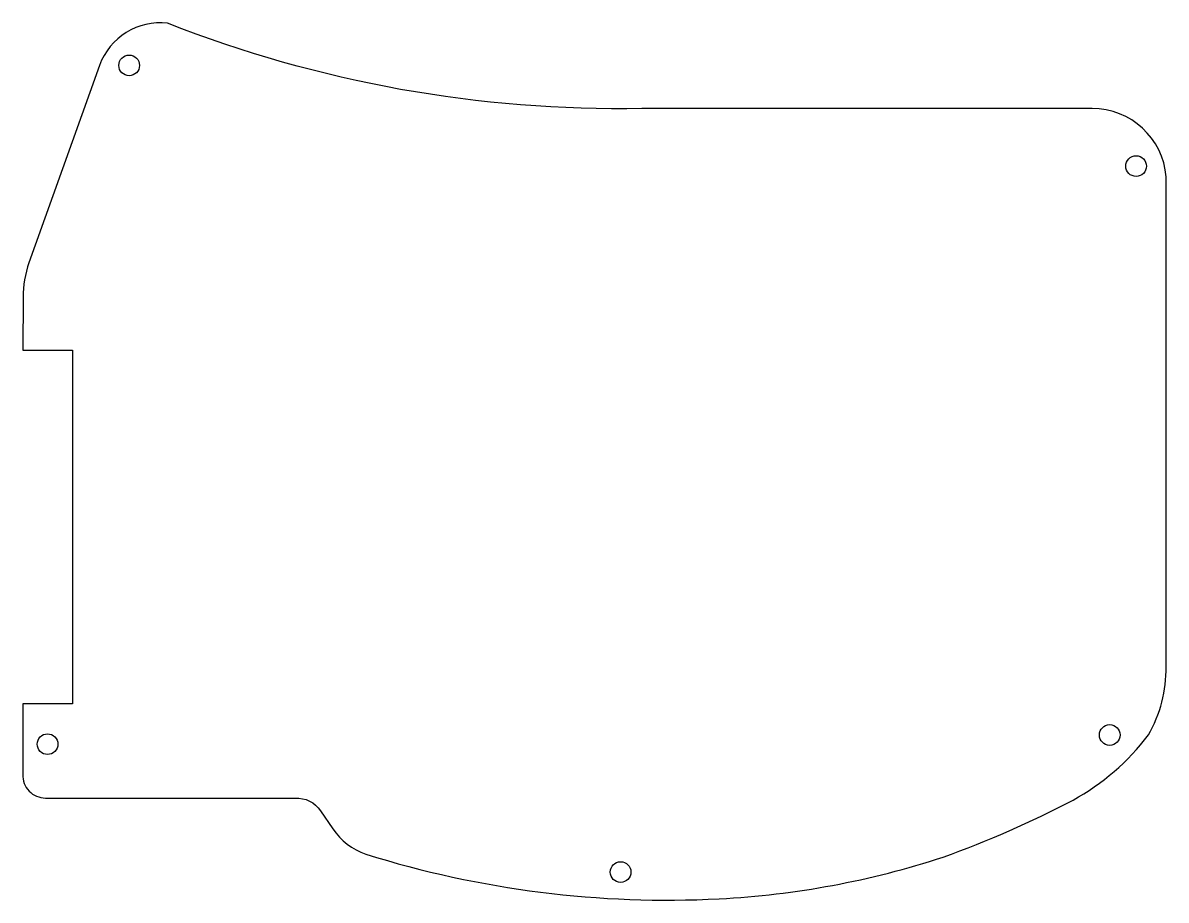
# Model space of a CAD drawing. Header units: millimetres. Extents: x 18 to 157, y -53 to 53.
import ezdxf

# ---------------------------------------------------------------- set-up
doc = ezdxf.new("R2010")
doc.units = ezdxf.units.MM
doc.layers.get('0').update_dxf_attribs({"linetype": 'CONTINUOUS'})

msp = doc.modelspace()

# ---------------------------------------------------------------- linework, layer by layer
msp.add_lwpolyline([(18.51, 20.21), (18.5, 13.79), (24.5, 13.78), (24.49, -28.96), (18.49, -28.96), (18.49, -37.49, 0.427279), (21.23, -40.35), (51.37, -40.36, -0.263687), (54.45, -41.89), (55.94, -44.09, 0.162345), (59.92, -47.14, 0.088768), (102.61, -52.53, 0.066577), (129.66, -47.49, 0.034877), (145.34, -40.6, 0.104735), (154.44, -32.73, 0.137679), (156.58, -24.46), (156.59, 34.74, 0.391524), (147.64, 43.01), (93.26, 43, -0.098886), (35.98, 53.31, 0.348996), (27.75, 48.21), (19.97, 26.48), (19.23, 24.35, 0.086603)], format="xyb", close=True)
for centre in [(31.33, 48.22), (152.96, 36.04), (149.77, -32.73), (21.47, -33.84), (90.69, -49.3)]:
    msp.add_circle(centre, 1.25)

doc.saveas('drawing.dxf')
